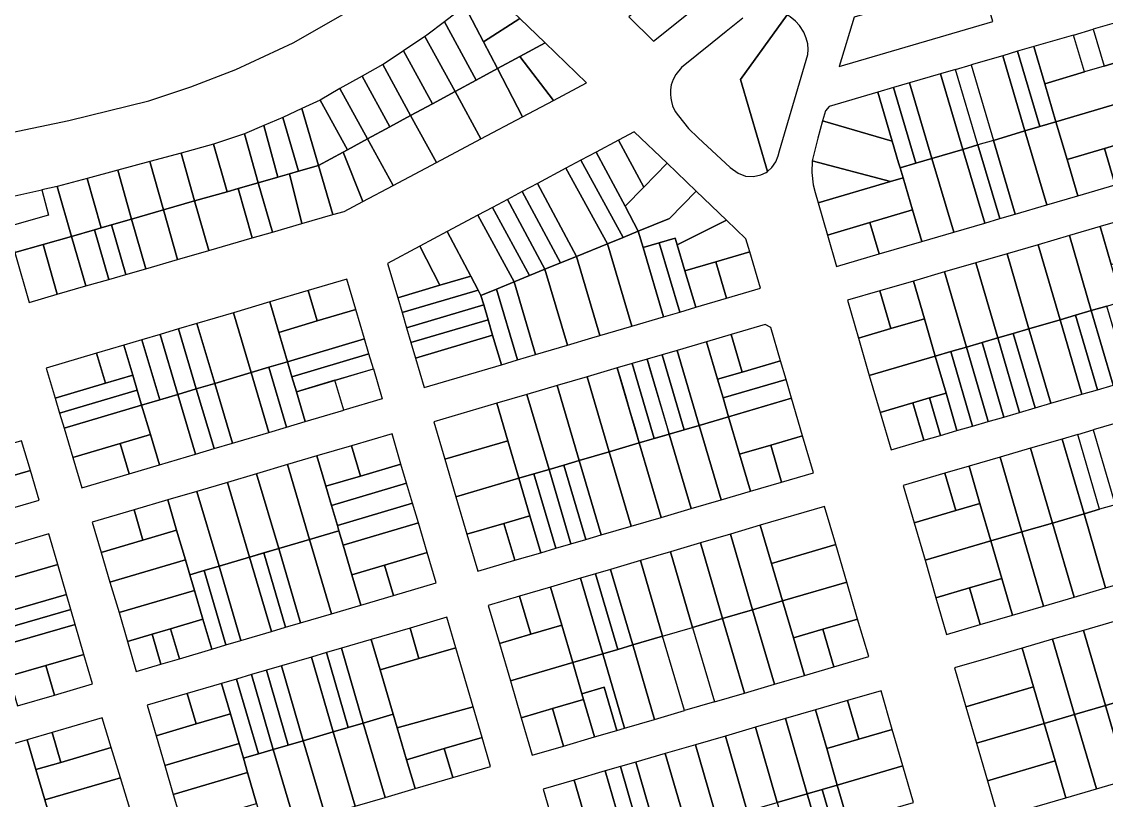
# Model space of a CAD drawing. Header units: metres. Extents: x 263639 to 269142, y 7370519 to 7372711.
# Drawn here: x 265420.4 to 265906.5, y 7371016.7 to 7371365.4 of the extents above; entities that cross this region are included whole.
import ezdxf

# ---------------------------------------------------------------- set-up
doc = ezdxf.new("R2010")
doc.units = ezdxf.units.M
doc.layers.add('LOTE', color=7, linetype='Continuous')

msp = doc.modelspace()

# ---------------------------------------------------------------- linework, layer by layer
at = {"layer": 'LOTE', "color": 7}
for points in [[(265541.63, 7371451.61), (265529.12, 7371443.28), (265513.11, 7371433.71), (265500.06, 7371427.14), (265484.84, 7371420.88), (265474.57, 7371417.27), (265463.57, 7371413.96), (265438.33, 7371408.29), (265411.1, 7371402.28), (265384.96, 7371396.51), (265355.17, 7371390.37), (265360.61, 7371360.13), (265373.29, 7371354.5), (265382.89, 7371308.98), (265441.55, 7371321.12), (265477.37, 7371329.97), (265496.19, 7371336.25), (265516.37, 7371344.02), (265542.14, 7371355.98), (265572.69, 7371373.41), (265592.67, 7371387.86), (265608.04, 7371399.46), (265550.15, 7371458.32), (265541.63, 7371451.61)], [(265619, 7371372.35), (265627.33, 7371356.38), (265643.67, 7371366.8), (265629.53, 7371380.43), (265619, 7371372.35)], [(265719.01, 7371369.09), (265709.25, 7371381.28), (265692.53, 7371367.59), (265703.5, 7371356.74), (265719.01, 7371369.09)], [(265850.19, 7371383.98), (265793.53, 7371367.41), (265786.77, 7371345.32), (265855.65, 7371365.47), (265850.19, 7371383.98)], [(265609.86, 7371365.34), (265624.09, 7371339.23), (265633.6, 7371344.37), (265627.33, 7371356.38), (265619, 7371372.35), (265609.86, 7371365.34)], [(265643.67, 7371366.8), (265627.33, 7371356.38), (265633.6, 7371344.37), (265643.7, 7371349.84), (265654.95, 7371355.92), (265643.67, 7371366.8)], [(265763.41, 7371368.41), (265742.47, 7371339.47), (265754.6, 7371298.37), (265756.63, 7371300.06), (265758.39, 7371302.58), (265759.45, 7371305.38), (265760.05, 7371307.56), (265772.64, 7371350.7), (265772.89, 7371352.91), (265772.71, 7371355.47), (265772.02, 7371357.99), (265770.84, 7371360.71), (265769, 7371363.65), (265767.19, 7371365.67), (265764.75, 7371367.65), (265763.41, 7371368.41), (265763.41, 7371368.41)], [(265601.11, 7371358.72), (265614.63, 7371334.12), (265624.09, 7371339.23), (265609.86, 7371365.34), (265602.01, 7371359.32), (265601.11, 7371358.72)], [(265891.75, 7371359.44), (265900.59, 7371362.02), (265905.47, 7371345.51), (265896.64, 7371342.9), (265891.75, 7371359.44)], [(265909.94, 7371364.74), (265900.59, 7371362.02), (265905.47, 7371345.51), (265914.75, 7371348.26), (265909.94, 7371364.74)], [(265591.55, 7371352.37), (265604.56, 7371328.67), (265614.63, 7371334.12), (265601.11, 7371358.72), (265591.55, 7371352.37)], [(265654.95, 7371355.92), (265643.7, 7371349.84), (265658.67, 7371330.15), (265673.51, 7371338.03), (265654.95, 7371355.92)], [(265896.64, 7371342.9), (265891.75, 7371359.44), (265873.93, 7371354.24), (265878.84, 7371337.64), (265896.64, 7371342.9)], [(265582.2, 7371346.18), (265594.73, 7371323.36), (265604.56, 7371328.67), (265591.55, 7371352.37), (265582.39, 7371346.28), (265582.2, 7371346.18)], [(265870.01, 7371316.45), (265876.7, 7371318.43), (265866.73, 7371352.14), (265860.04, 7371350.18), (265870.01, 7371316.45)], [(265878.84, 7371337.64), (265873.93, 7371354.24), (265866.73, 7371352.14), (265876.7, 7371318.43), (265883.89, 7371320.56), (265878.84, 7371337.64)], [(265572.93, 7371340.96), (265585.37, 7371318.3), (265594.73, 7371323.36), (265582.2, 7371346.18), (265572.93, 7371340.96)], [(265658.67, 7371330.15), (265643.7, 7371349.84), (265633.6, 7371344.37), (265644.84, 7371322.82), (265658.67, 7371330.15)], [(265860.04, 7371350.18), (265845.85, 7371346.05), (265855.84, 7371312.26), (265870.01, 7371316.45), (265860.04, 7371350.18)], [(265914.75, 7371348.26), (265905.47, 7371345.51), (265896.64, 7371342.9), (265878.84, 7371337.64), (265883.89, 7371320.56), (265919.74, 7371331.15), (265914.75, 7371348.26)], [(265644.84, 7371322.82), (265633.6, 7371344.37), (265624.09, 7371339.23), (265614.63, 7371334.12), (265626.24, 7371312.96), (265644.84, 7371322.82)], [(265832.19, 7371342.06), (265818.29, 7371338.01), (265828.31, 7371304.12), (265842.2, 7371308.23), (265832.19, 7371342.06)], [(265838.91, 7371344.02), (265832.19, 7371342.06), (265842.2, 7371308.23), (265848.91, 7371310.21), (265848.91, 7371310.21), (265838.91, 7371344.02)], [(265838.91, 7371344.02), (265845.85, 7371346.05), (265855.84, 7371312.26), (265848.91, 7371310.21), (265838.91, 7371344.02)], [(265563.04, 7371335.41), (265575.4, 7371312.91), (265585.37, 7371318.3), (265572.93, 7371340.96), (265563.04, 7371335.41)], [(265818.29, 7371338.01), (265811.09, 7371335.91), (265821.12, 7371302), (265828.31, 7371304.12), (265818.29, 7371338.01)], [(265554.23, 7371330.31), (265566.44, 7371308.06), (265575.4, 7371312.91), (265563.04, 7371335.41), (265554.25, 7371330.32), (265554.23, 7371330.31)], [(265626.24, 7371312.96), (265614.63, 7371334.12), (265604.56, 7371328.67), (265594.73, 7371323.36), (265606.26, 7371302.36), (265626.24, 7371312.96)], [(265810.48, 7371311.93), (265804, 7371333.84), (265782.26, 7371327.49), (265780.6, 7371325.53), (265779.33, 7371321.04), (265810.48, 7371311.93)], [(265821.12, 7371302), (265811.09, 7371335.91), (265804, 7371333.84), (265810.48, 7371311.93), (265813.34, 7371302.25), (265814.03, 7371299.9), (265821.12, 7371302)], [(265546.02, 7371326.5), (265553.46, 7371301.04), (265564.54, 7371307.03), (265566.44, 7371308.06), (265554.23, 7371330.31), (265546.02, 7371326.5)], [(265919.74, 7371331.15), (265883.89, 7371320.56), (265888.86, 7371303.74), (265905.57, 7371308.68), (265924.65, 7371314.32), (265919.74, 7371331.15)], [(265528.9, 7371318.91), (265535.16, 7371295.79), (265540.4, 7371297.29), (265544.49, 7371298.47), (265537.46, 7371322.54), (265528.9, 7371318.91)], [(265537.46, 7371322.54), (265544.49, 7371298.47), (265553.46, 7371301.04), (265546.02, 7371326.5), (265537.46, 7371322.54)], [(265606.26, 7371302.36), (265594.73, 7371323.36), (265585.37, 7371318.3), (265575.4, 7371312.91), (265586.85, 7371292.06), (265606.26, 7371302.36)], [(265520.25, 7371315.24), (265526.47, 7371293.29), (265535.16, 7371295.79), (265528.9, 7371318.91), (265520.25, 7371315.24)], [(265814.03, 7371299.9), (265813.34, 7371302.25), (265810.48, 7371311.93), (265779.33, 7371321.04), (265777.12, 7371313.21), (265774.67, 7371303.02), (265809.76, 7371293.79), (265815.35, 7371295.45), (265814.03, 7371299.9)], [(265883.89, 7371320.56), (265876.7, 7371318.43), (265870.01, 7371316.45), (265879.79, 7371283.37), (265893.68, 7371287.43), (265888.86, 7371303.74), (265883.89, 7371320.56)], [(265506.44, 7371310.49), (265512.46, 7371289.27), (265517.45, 7371290.7), (265526.47, 7371293.29), (265520.25, 7371315.24), (265506.44, 7371310.49)], [(265586.85, 7371292.06), (265575.4, 7371312.91), (265566.44, 7371308.06), (265564.54, 7371307.03), (265573.36, 7371284.91), (265586.85, 7371292.06)], [(265677.79, 7371306.97), (265690.78, 7371282.71), (265699.17, 7371291.28), (265687.89, 7371312.36), (265677.79, 7371306.97)], [(265687.89, 7371312.36), (265699.17, 7371291.28), (265709.66, 7371302), (265694.94, 7371316.12), (265687.89, 7371312.36)], [(265855.84, 7371312.26), (265848.91, 7371310.21), (265858.67, 7371277.19), (265865.61, 7371279.22), (265855.84, 7371312.26)], [(265870.01, 7371316.45), (265855.84, 7371312.26), (265865.61, 7371279.22), (265879.79, 7371283.37), (265870.01, 7371316.45)], [(265905.57, 7371308.68), (265910.35, 7371292.31), (265929.44, 7371297.89), (265924.65, 7371314.32), (265905.57, 7371308.68)], [(265491.85, 7371306.54), (265497.93, 7371285.1), (265512.46, 7371289.27), (265506.44, 7371310.49), (265491.85, 7371306.54)], [(265842.2, 7371308.23), (265828.31, 7371304.12), (265838.06, 7371271.16), (265851.95, 7371275.23), (265842.2, 7371308.23)], [(265848.91, 7371310.21), (265842.2, 7371308.23), (265851.95, 7371275.23), (265858.67, 7371277.19), (265848.91, 7371310.21)], [(265888.86, 7371303.74), (265893.68, 7371287.43), (265910.35, 7371292.31), (265905.57, 7371308.68), (265888.86, 7371303.74)], [(265463.5, 7371298.86), (265469.7, 7371276.99), (265483.99, 7371281.1), (265477.85, 7371302.74), (265463.5, 7371298.86)], [(265477.85, 7371302.74), (265483.99, 7371281.1), (265497.93, 7371285.1), (265491.85, 7371306.54), (265477.85, 7371302.74)], [(265573.36, 7371284.91), (265564.54, 7371307.03), (265553.46, 7371301.04), (265559.9, 7371278.98), (265564.92, 7371280.43), (265573.36, 7371284.91)], [(265664.33, 7371299.8), (265682.95, 7371265.94), (265689.94, 7371268.79), (265670.95, 7371303.33), (265664.33, 7371299.8)], [(265670.95, 7371303.33), (265689.94, 7371268.79), (265696.74, 7371271.56), (265690.78, 7371282.71), (265677.79, 7371306.97), (265670.95, 7371303.33)], [(265809.76, 7371293.79), (265774.67, 7371303.02), (265774.55, 7371297.84), (265775.08, 7371292.4), (265775.92, 7371288.97), (265777.32, 7371284.2), (265809.76, 7371293.79)], [(265828.31, 7371304.12), (265821.12, 7371302), (265814.03, 7371299.9), (265815.35, 7371295.45), (265819.6, 7371281.07), (265823.77, 7371266.98), (265838.06, 7371271.16), (265828.31, 7371304.12)], [(265449.81, 7371295.15), (265456.07, 7371273.08), (265460.72, 7371274.42), (265469.7, 7371276.99), (265463.5, 7371298.86), (265449.81, 7371295.15)], [(265559.9, 7371278.98), (265553.46, 7371301.04), (265544.49, 7371298.47), (265540.4, 7371297.29), (265545.89, 7371274.94), (265559.9, 7371278.98)], [(265651.57, 7371292.99), (265669.03, 7371260.26), (265682.95, 7371265.94), (265664.33, 7371299.8), (265651.57, 7371292.99)], [(265709.66, 7371302), (265699.17, 7371291.28), (265690.78, 7371282.71), (265696.74, 7371271.56), (265710.71, 7371277.26), (265722.69, 7371289.5), (265709.66, 7371302)], [(265436.33, 7371291.52), (265442.77, 7371269.26), (265453.11, 7371272.23), (265456.07, 7371273.08), (265449.81, 7371295.15), (265436.33, 7371291.52), (265436.33, 7371291.52)], [(265532.75, 7371271.14), (265526.47, 7371293.29), (265517.45, 7371290.7), (265523.73, 7371268.54), (265532.75, 7371271.14)], [(265545.89, 7371274.94), (265540.4, 7371297.29), (265535.16, 7371295.79), (265526.47, 7371293.29), (265532.75, 7371271.14), (265545.89, 7371274.94)], [(265644.68, 7371289.32), (265661.88, 7371257.34), (265669.03, 7371260.26), (265651.57, 7371292.99), (265644.68, 7371289.32)], [(265815.35, 7371295.45), (265809.76, 7371293.79), (265777.32, 7371284.2), (265781.53, 7371269.81), (265800.56, 7371275.44), (265819.6, 7371281.07), (265815.35, 7371295.45)], [(265429.48, 7371290.02), (265432.5, 7371278.8), (265414.11, 7371273.52), (265410.56, 7371285.88), (265429.48, 7371290.02)], [(265429.48, 7371290.02), (265432.5, 7371278.8), (265414.11, 7371273.52), (265417.42, 7371261.98), (265430.05, 7371265.61), (265442.77, 7371269.26), (265436.33, 7371291.52), (265429.48, 7371290.02)], [(265523.73, 7371268.54), (265517.45, 7371290.7), (265512.46, 7371289.27), (265497.93, 7371285.1), (265504.22, 7371262.91), (265523.73, 7371268.54)], [(265638.06, 7371285.79), (265654.89, 7371254.49), (265661.88, 7371257.34), (265644.68, 7371289.32), (265638.06, 7371285.79)], [(265722.69, 7371289.5), (265710.71, 7371277.26), (265696.74, 7371271.56), (265698.92, 7371264.2), (265706.13, 7371266.34), (265713.31, 7371268.46), (265714.2, 7371265.45), (265736.22, 7371276.53), (265722.69, 7371289.5)], [(265504.22, 7371262.91), (265497.93, 7371285.1), (265483.99, 7371281.1), (265490.28, 7371258.89), (265504.22, 7371262.91)], [(265631.36, 7371282.21), (265647.92, 7371251.65), (265654.89, 7371254.49), (265638.06, 7371285.79), (265631.36, 7371282.21)], [(265490.28, 7371258.89), (265483.99, 7371281.1), (265469.7, 7371276.99), (265476, 7371254.76), (265490.28, 7371258.89)], [(265611.15, 7371271.44), (265621.64, 7371251.45), (265624.94, 7371245.17), (265626.19, 7371242.78), (265633.25, 7371245.66), (265641.09, 7371248.86), (265624.89, 7371278.76), (265611.15, 7371271.44)], [(265624.89, 7371278.76), (265641.09, 7371248.86), (265647.92, 7371251.65), (265631.36, 7371282.21), (265624.89, 7371278.76)], [(265819.6, 7371281.07), (265800.56, 7371275.44), (265804.71, 7371261.41), (265823.77, 7371266.98), (265819.6, 7371281.07)], [(265467.03, 7371252.17), (265460.72, 7371274.42), (265456.07, 7371273.08), (265453.11, 7371272.23), (265459.41, 7371249.98), (265467.03, 7371252.17)], [(265476, 7371254.76), (265469.7, 7371276.99), (265460.72, 7371274.42), (265467.03, 7371252.17), (265476, 7371254.76)], [(265736.22, 7371276.53), (265714.2, 7371265.45), (265717.65, 7371253.79), (265731.44, 7371257.87), (265746.65, 7371262.36), (265744.94, 7371268.17), (265736.22, 7371276.53)], [(265800.56, 7371275.44), (265781.53, 7371269.81), (265785.62, 7371255.82), (265804.71, 7371261.41), (265800.56, 7371275.44)], [(265899.73, 7371236.01), (265906.74, 7371238.06), (265913.46, 7371240.02), (265910.96, 7371248.56), (265908.58, 7371256.72), (265903.65, 7371273.62), (265889.93, 7371269.62), (265899.73, 7371236.01)], [(265908.58, 7371256.72), (265921.07, 7371260.37), (265916.14, 7371277.27), (265903.65, 7371273.62), (265908.58, 7371256.72)], [(265449.2, 7371247.03), (265442.77, 7371269.26), (265430.05, 7371265.61), (265436.37, 7371243.33), (265449.2, 7371247.03)], [(265459.41, 7371249.98), (265453.11, 7371272.23), (265442.77, 7371269.26), (265449.2, 7371247.03), (265459.41, 7371249.98)], [(265598.81, 7371264.86), (265607.83, 7371247.37), (265621.64, 7371251.45), (265611.15, 7371271.44), (265598.81, 7371264.86)], [(265708.07, 7371233.23), (265698.92, 7371264.2), (265696.74, 7371271.56), (265689.94, 7371268.79), (265682.95, 7371265.94), (265693.86, 7371229.03), (265708.07, 7371233.23)], [(265722.47, 7371237.49), (265717.65, 7371253.79), (265714.2, 7371265.45), (265713.31, 7371268.46), (265706.13, 7371266.34), (265715.29, 7371235.37), (265722.47, 7371237.49)], [(265885.71, 7371231.92), (265892.72, 7371233.97), (265899.73, 7371236.01), (265889.93, 7371269.62), (265875.91, 7371265.53), (265885.71, 7371231.92)], [(265436.37, 7371243.33), (265430.05, 7371265.61), (265417.42, 7371261.98), (265423.81, 7371239.7), (265436.37, 7371243.33)], [(265584.39, 7371257.17), (265588.94, 7371241.78), (265607.83, 7371247.37), (265598.81, 7371264.86), (265584.39, 7371257.17)], [(265693.86, 7371229.03), (265682.95, 7371265.94), (265669.03, 7371260.26), (265679.52, 7371224.79), (265693.86, 7371229.03)], [(265698.92, 7371264.2), (265708.07, 7371233.23), (265715.29, 7371235.37), (265706.13, 7371266.34), (265698.92, 7371264.2)], [(265871.78, 7371227.86), (265885.71, 7371231.92), (265875.91, 7371265.53), (265861.98, 7371261.47), (265871.78, 7371227.86)], [(265664.95, 7371220.49), (265675.92, 7371223.73), (265679.52, 7371224.79), (265669.03, 7371260.26), (265661.88, 7371257.34), (265654.89, 7371254.49), (265664.95, 7371220.49)], [(265746.65, 7371262.36), (265731.44, 7371257.87), (265736.25, 7371241.56), (265751.47, 7371246.06), (265746.65, 7371262.36)], [(265857.77, 7371223.77), (265864.77, 7371225.81), (265871.78, 7371227.86), (265861.98, 7371261.47), (265847.96, 7371257.38), (265857.77, 7371223.77)], [(265664.95, 7371220.49), (265654.89, 7371254.49), (265647.92, 7371251.65), (265641.09, 7371248.86), (265650.72, 7371216.28), (265664.95, 7371220.49)], [(265736.25, 7371241.56), (265731.44, 7371257.87), (265717.65, 7371253.79), (265722.47, 7371237.49), (265736.25, 7371241.56)], [(265843.75, 7371219.68), (265850.76, 7371221.73), (265857.77, 7371223.77), (265847.96, 7371257.38), (265833.95, 7371253.29), (265843.75, 7371219.68)], [(265548.84, 7371245.02), (265552.9, 7371231.35), (265570.15, 7371236.47), (265566.09, 7371250.15), (265548.84, 7371245.02)], [(265590.91, 7371235.12), (265624.94, 7371245.17), (265621.64, 7371251.45), (265607.83, 7371247.37), (265588.94, 7371241.78), (265590.91, 7371235.12)], [(265650.72, 7371216.28), (265641.09, 7371248.86), (265633.25, 7371245.66), (265642.64, 7371213.89), (265650.72, 7371216.28)], [(265824.91, 7371232.31), (265819.98, 7371249.21), (265804.9, 7371244.82), (265809.83, 7371227.91), (265824.91, 7371232.31)], [(265829.78, 7371215.61), (265836.74, 7371217.64), (265843.75, 7371219.68), (265833.95, 7371253.29), (265819.98, 7371249.21), (265824.91, 7371232.31), (265829.78, 7371215.61)], [(265531.58, 7371239.9), (265535.64, 7371226.23), (265552.9, 7371231.35), (265548.84, 7371245.02), (265531.58, 7371239.9)], [(265592.92, 7371228.33), (265627.45, 7371238.54), (265626.19, 7371242.78), (265624.94, 7371245.17), (265590.91, 7371235.12), (265592.92, 7371228.33)], [(265642.64, 7371213.89), (265633.25, 7371245.66), (265626.19, 7371242.78), (265627.45, 7371238.54), (265629.4, 7371231.93), (265631.47, 7371224.94), (265635.37, 7371211.74), (265642.64, 7371213.89)], [(265809.83, 7371227.91), (265804.9, 7371244.82), (265790.44, 7371240.6), (265795.37, 7371223.69), (265809.83, 7371227.91)], [(265515.28, 7371235.06), (265523.25, 7371208.24), (265531.21, 7371210.6), (265539.54, 7371213.08), (265535.64, 7371226.23), (265531.58, 7371239.9), (265515.28, 7371235.06)], [(265498.97, 7371230.22), (265506.93, 7371203.4), (265523.25, 7371208.24), (265515.28, 7371235.06), (265498.97, 7371230.22)], [(265570.15, 7371236.47), (265552.9, 7371231.35), (265535.64, 7371226.23), (265539.54, 7371213.08), (265574.05, 7371223.32), (265570.15, 7371236.47)], [(265594.87, 7371221.73), (265629.4, 7371231.93), (265627.45, 7371238.54), (265592.92, 7371228.33), (265594.87, 7371221.73)], [(265899.73, 7371236.01), (265892.72, 7371233.97), (265902.46, 7371200.58), (265909.47, 7371202.63), (265899.73, 7371236.01)], [(265909.47, 7371202.63), (265916.48, 7371204.67), (265906.74, 7371238.06), (265899.73, 7371236.01), (265909.47, 7371202.63)], [(265490.68, 7371227.76), (265498.64, 7371200.94), (265506.93, 7371203.4), (265498.97, 7371230.22), (265490.68, 7371227.76)], [(265596.94, 7371214.73), (265631.47, 7371224.94), (265629.4, 7371231.93), (265594.87, 7371221.73), (265596.94, 7371214.73)], [(265738.39, 7371225.31), (265743.33, 7371208.49), (265760.47, 7371213.52), (265756.11, 7371228.39), (265753.59, 7371229.77), (265738.39, 7371225.31)], [(265800.24, 7371206.99), (265829.78, 7371215.61), (265824.91, 7371232.31), (265809.83, 7371227.91), (265795.37, 7371223.69), (265800.24, 7371206.99)], [(265871.78, 7371227.86), (265881.52, 7371194.47), (265895.45, 7371198.54), (265885.71, 7371231.92), (265871.78, 7371227.86)], [(265885.71, 7371231.92), (265895.45, 7371198.54), (265902.46, 7371200.58), (265892.72, 7371233.97), (265885.71, 7371231.92), (265885.71, 7371231.92)], [(265474.3, 7371222.9), (265482.26, 7371196.07), (265490.4, 7371198.49), (265482.43, 7371225.31), (265474.3, 7371222.9)], [(265482.43, 7371225.31), (265490.4, 7371198.49), (265498.64, 7371200.94), (265490.68, 7371227.76), (265482.43, 7371225.31)], [(265635.37, 7371211.74), (265631.47, 7371224.94), (265596.94, 7371214.73), (265600.84, 7371201.54), (265635.37, 7371211.74)], [(265727.35, 7371222.07), (265732.29, 7371205.25), (265743.33, 7371208.49), (265738.39, 7371225.31), (265727.35, 7371222.07)], [(265867.51, 7371190.39), (265874.51, 7371192.43), (265864.77, 7371225.81), (265857.77, 7371223.77), (265867.51, 7371190.39)], [(265871.78, 7371227.86), (265864.77, 7371225.81), (265874.51, 7371192.43), (265881.52, 7371194.47), (265871.78, 7371227.86)], [(265453.98, 7371216.86), (265457.96, 7371203.47), (265470.19, 7371207.1), (265466.22, 7371220.5), (265453.98, 7371216.86)], [(265466.22, 7371220.5), (265470.19, 7371207.1), (265472.18, 7371200.39), (265474.18, 7371193.67), (265482.26, 7371196.07), (265474.3, 7371222.9), (265466.22, 7371220.5)], [(265574.05, 7371223.32), (265539.54, 7371213.08), (265541.54, 7371206.37), (265576.05, 7371216.61), (265574.05, 7371223.32)], [(265714.17, 7371218.2), (265724.03, 7371184.59), (265737.21, 7371188.46), (265734.75, 7371196.86), (265732.29, 7371205.25), (265727.35, 7371222.07), (265714.17, 7371218.2)], [(265853.49, 7371186.3), (265860.5, 7371188.34), (265850.76, 7371221.73), (265843.75, 7371219.68), (265853.49, 7371186.3)], [(265857.77, 7371223.77), (265850.76, 7371221.73), (265860.5, 7371188.34), (265867.51, 7371190.39), (265857.77, 7371223.77)], [(265431.44, 7371210.17), (265435.42, 7371196.78), (265457.96, 7371203.47), (265453.98, 7371216.86), (265431.44, 7371210.17)], [(265576.05, 7371216.61), (265541.54, 7371206.37), (265543.53, 7371199.66), (265543.53, 7371199.66), (265578.04, 7371209.9), (265576.05, 7371216.61)], [(265700.73, 7371214.26), (265710.59, 7371180.65), (265717.31, 7371182.62), (265707.45, 7371216.23), (265700.73, 7371214.26)], [(265707.45, 7371216.23), (265717.31, 7371182.62), (265724.03, 7371184.59), (265714.17, 7371218.2), (265707.45, 7371216.23)], [(265805.08, 7371190.42), (265819.82, 7371194.72), (265827.18, 7371196.87), (265834.62, 7371199.04), (265829.78, 7371215.61), (265800.24, 7371206.99), (265805.08, 7371190.42)], [(265834.62, 7371199.04), (265839.52, 7371182.22), (265846.48, 7371184.25), (265836.74, 7371217.64), (265829.78, 7371215.61), (265834.62, 7371199.04)], [(265843.75, 7371219.68), (265836.74, 7371217.64), (265846.48, 7371184.25), (265853.49, 7371186.3), (265843.75, 7371219.68)], [(265539.15, 7371183.83), (265531.21, 7371210.6), (265523.25, 7371208.24), (265531.2, 7371181.46), (265539.15, 7371183.83)], [(265547.49, 7371186.3), (265543.53, 7371199.66), (265541.54, 7371206.37), (265539.54, 7371213.08), (265531.21, 7371210.6), (265539.15, 7371183.83), (265547.49, 7371186.3)], [(265673.87, 7371206.38), (265683.72, 7371172.77), (265697.16, 7371176.71), (265687.3, 7371210.32), (265673.87, 7371206.38)], [(265691.12, 7371197.3), (265693.13, 7371190.45), (265695.11, 7371183.68), (265697.16, 7371176.71), (265701.76, 7371178.06), (265703.88, 7371178.68), (265694.02, 7371212.29), (265687.3, 7371210.32), (265689.3, 7371203.49), (265691.12, 7371197.3)], [(265703.88, 7371178.68), (265707.62, 7371179.78), (265710.59, 7371180.65), (265709.75, 7371183.53), (265706.06, 7371196.09), (265705.63, 7371197.58), (265701.94, 7371210.13), (265700.73, 7371214.26), (265694.02, 7371212.29), (265703.88, 7371178.68)], [(265760.47, 7371213.52), (265743.33, 7371208.49), (265732.29, 7371205.25), (265734.75, 7371196.86), (265762.94, 7371205.13), (265760.47, 7371213.52)], [(265437.41, 7371190.07), (265472.18, 7371200.39), (265470.19, 7371207.1), (265457.96, 7371203.47), (265435.42, 7371196.78), (265437.41, 7371190.07)], [(265531.2, 7371181.46), (265523.25, 7371208.24), (265506.93, 7371203.4), (265514.88, 7371176.62), (265531.2, 7371181.46)], [(265578.04, 7371209.9), (265582, 7371196.55), (265564.75, 7371191.43), (265560.78, 7371204.78), (265578.04, 7371209.9), (265578.04, 7371209.9)], [(265660.43, 7371202.44), (265670.29, 7371168.83), (265683.72, 7371172.77), (265673.87, 7371206.38), (265660.43, 7371202.44)], [(265762.94, 7371205.13), (265734.75, 7371196.86), (265737.21, 7371188.46), (265765.4, 7371196.73), (265762.94, 7371205.13)], [(265439.4, 7371183.35), (265474.18, 7371193.67), (265472.18, 7371200.39), (265437.41, 7371190.07), (265439.4, 7371183.35)], [(265506.62, 7371174.17), (265498.66, 7371200.94), (265498.66, 7371200.94), (265490.4, 7371198.49), (265498.35, 7371171.71), (265506.61, 7371174.17), (265506.62, 7371174.17)], [(265506.62, 7371174.17), (265514.88, 7371176.62), (265506.93, 7371203.4), (265498.66, 7371200.94), (265506.62, 7371174.17), (265506.62, 7371174.17)], [(265560.78, 7371204.78), (265543.53, 7371199.66), (265547.49, 7371186.3), (265564.75, 7371191.43), (265560.78, 7371204.78)], [(265646.86, 7371198.46), (265656.72, 7371164.85), (265663.44, 7371166.82), (265670.29, 7371168.83), (265660.43, 7371202.44), (265646.86, 7371198.46)], [(265498.35, 7371171.71), (265490.4, 7371198.49), (265482.26, 7371196.07), (265474.18, 7371193.67), (265478.08, 7371180.52), (265482.13, 7371166.9), (265498.35, 7371171.71)], [(265633.36, 7371194.5), (265638.3, 7371177.68), (265643.22, 7371160.89), (265649.94, 7371162.86), (265656.72, 7371164.85), (265646.86, 7371198.46), (265633.36, 7371194.5)], [(265765.4, 7371196.73), (265737.21, 7371188.46), (265742.14, 7371171.67), (265756.08, 7371175.76), (265770.32, 7371179.94), (265765.4, 7371196.73)], [(265819.82, 7371194.72), (265824.72, 7371177.9), (265832.08, 7371180.05), (265827.18, 7371196.87), (265819.82, 7371194.72)], [(265827.18, 7371196.87), (265832.08, 7371180.05), (265839.52, 7371182.22), (265834.62, 7371199.04), (265827.18, 7371196.87)], [(265443.31, 7371170.19), (265464.54, 7371176.5), (265478.08, 7371180.52), (265474.18, 7371193.67), (265439.4, 7371183.35), (265443.31, 7371170.19)], [(265605.17, 7371186.22), (265610.1, 7371169.41), (265638.3, 7371177.68), (265633.36, 7371194.5), (265605.17, 7371186.22)], [(265809.98, 7371173.6), (265824.72, 7371177.9), (265819.82, 7371194.72), (265805.08, 7371190.42), (265809.98, 7371173.6)], [(265746.99, 7371155.13), (265742.14, 7371171.67), (265737.21, 7371188.46), (265724.03, 7371184.59), (265733.8, 7371151.26), (265746.99, 7371155.13)], [(265910.39, 7371149.04), (265917.44, 7371151.1), (265924.22, 7371153.07), (265914.44, 7371186.58), (265900.62, 7371182.54), (265910.39, 7371149.04)], [(265568.2, 7371175.47), (265572.21, 7371161.91), (265590.39, 7371167.28), (265586.39, 7371180.84), (265568.2, 7371175.47)], [(265733.8, 7371151.26), (265724.03, 7371184.59), (265717.31, 7371182.62), (265710.59, 7371180.65), (265720.37, 7371147.32), (265733.8, 7371151.26)], [(265893.66, 7371180.51), (265900.62, 7371182.54), (265910.39, 7371149.04), (265903.43, 7371147.01), (265893.66, 7371180.51)], [(265420.41, 7371177.73), (265385.77, 7371167.69), (265389.74, 7371154.4), (265424.31, 7371164.43), (265420.41, 7371177.73)], [(265468.58, 7371162.88), (265464.54, 7371176.5), (265443.31, 7371170.19), (265447.35, 7371156.57), (265468.58, 7371162.88)], [(265482.13, 7371166.9), (265478.08, 7371180.52), (265464.54, 7371176.5), (265468.58, 7371162.88), (265482.13, 7371166.9)], [(265615.03, 7371152.62), (265643.22, 7371160.89), (265638.3, 7371177.68), (265610.1, 7371169.41), (265615.03, 7371152.62)], [(265706.94, 7371143.38), (265697.16, 7371176.71), (265683.72, 7371172.77), (265693.5, 7371139.44), (265706.94, 7371143.38)], [(265720.37, 7371147.32), (265710.59, 7371180.65), (265697.16, 7371176.71), (265706.94, 7371143.38), (265720.37, 7371147.32)], [(265770.32, 7371179.94), (265756.08, 7371175.76), (265760.93, 7371159.22), (265775.18, 7371163.4), (265770.32, 7371179.94)], [(265882.31, 7371140.85), (265896.47, 7371144.98), (265886.7, 7371178.48), (265872.54, 7371174.35), (265882.31, 7371140.85)], [(265896.47, 7371144.98), (265903.43, 7371147.01), (265893.66, 7371180.51), (265886.7, 7371178.48), (265896.47, 7371144.98)], [(265552.72, 7371170.9), (265556.73, 7371157.34), (265572.21, 7371161.91), (265568.2, 7371175.47), (265552.72, 7371170.9)], [(265693.5, 7371139.44), (265683.72, 7371172.77), (265670.29, 7371168.83), (265680.07, 7371135.5), (265693.5, 7371139.44)], [(265760.93, 7371159.22), (265756.08, 7371175.76), (265742.14, 7371171.67), (265746.99, 7371155.13), (265760.93, 7371159.22)], [(265868.63, 7371136.86), (265882.31, 7371140.85), (265872.54, 7371174.35), (265858.86, 7371170.36), (265868.63, 7371136.86)], [(265525.7, 7371162.93), (265535.59, 7371129.42), (265549.41, 7371133.5), (265539.52, 7371167.01), (265525.7, 7371162.93)], [(265539.52, 7371167.01), (265549.41, 7371133.5), (265562.61, 7371137.4), (265561.91, 7371139.77), (265559.26, 7371148.75), (265556.73, 7371157.34), (265552.72, 7371170.9), (265539.52, 7371167.01)], [(265590.39, 7371167.28), (265572.21, 7371161.91), (265556.73, 7371157.34), (265559.26, 7371148.75), (265592.93, 7371158.68), (265590.39, 7371167.28)], [(265673.22, 7371133.49), (265663.44, 7371166.82), (265656.72, 7371164.85), (265666.5, 7371131.52), (265673.22, 7371133.49)], [(265680.07, 7371135.5), (265670.29, 7371168.83), (265663.44, 7371166.82), (265673.22, 7371133.49), (265680.07, 7371135.5)], [(265849.81, 7371149.6), (265844.94, 7371166.3), (265834.09, 7371163.14), (265838.97, 7371146.43), (265849.81, 7371149.6)], [(265854.71, 7371132.8), (265868.63, 7371136.86), (265858.86, 7371170.36), (265844.94, 7371166.3), (265849.81, 7371149.6), (265854.71, 7371132.8)], [(265424.31, 7371164.43), (265389.74, 7371154.4), (265393.72, 7371141.1), (265428.22, 7371151.11), (265424.31, 7371164.43)], [(265512.63, 7371159.07), (265522.52, 7371125.57), (265535.59, 7371129.42), (265525.7, 7371162.93), (265512.63, 7371159.07)], [(265659.72, 7371129.53), (265649.94, 7371162.86), (265643.22, 7371160.89), (265648.15, 7371144.1), (265653, 7371127.56), (265659.72, 7371129.53)], [(265666.5, 7371131.52), (265656.72, 7371164.85), (265649.94, 7371162.86), (265659.72, 7371129.53), (265666.5, 7371131.52)], [(265838.97, 7371146.43), (265834.09, 7371163.14), (265815.45, 7371157.7), (265820.32, 7371140.99), (265838.97, 7371146.43)], [(265498.97, 7371155.04), (265508.86, 7371121.53), (265522.52, 7371125.57), (265512.63, 7371159.07), (265498.97, 7371155.04)], [(265592.93, 7371158.68), (265559.26, 7371148.75), (265561.91, 7371139.77), (265595.58, 7371149.7), (265592.93, 7371158.68)], [(265619.95, 7371135.82), (265636.49, 7371140.68), (265648.15, 7371144.1), (265643.22, 7371160.89), (265615.03, 7371152.62), (265619.95, 7371135.82)], [(265485.87, 7371151.17), (265489.87, 7371137.61), (265493.78, 7371124.38), (265495.76, 7371117.67), (265502.15, 7371119.55), (265508.86, 7371121.53), (265498.97, 7371155.04), (265485.87, 7371151.17)], [(265470.76, 7371146.71), (265474.77, 7371133.15), (265489.87, 7371137.61), (265485.87, 7371151.17), (265470.76, 7371146.71)], [(265595.58, 7371149.7), (265561.91, 7371139.77), (265562.61, 7371137.4), (265564.52, 7371130.93), (265598.19, 7371140.87), (265595.58, 7371149.7)], [(265751.41, 7371139.84), (265756.44, 7371122.76), (265785.22, 7371131.22), (265780.19, 7371148.3), (265751.41, 7371139.84)], [(265825.23, 7371124.19), (265854.71, 7371132.8), (265849.81, 7371149.6), (265838.97, 7371146.43), (265820.32, 7371140.99), (265825.23, 7371124.19)], [(265906.16, 7371111.77), (265920.08, 7371115.83), (265910.39, 7371149.04), (265903.43, 7371147.01), (265896.47, 7371144.98), (265906.16, 7371111.77)], [(265452.08, 7371141.2), (265456.09, 7371127.64), (265474.77, 7371133.15), (265470.76, 7371146.71), (265452.08, 7371141.2)], [(265653, 7371127.56), (265648.15, 7371144.1), (265636.49, 7371140.68), (265641.35, 7371124.14), (265653, 7371127.56)], [(265892, 7371107.63), (265906.16, 7371111.77), (265896.47, 7371144.98), (265882.31, 7371140.85), (265892, 7371107.63)], [(265459.99, 7371114.4), (265493.78, 7371124.38), (265489.87, 7371137.61), (265474.77, 7371133.15), (265456.09, 7371127.64), (265459.99, 7371114.4)], [(265572.44, 7371104.11), (265568.44, 7371117.67), (265564.52, 7371130.93), (265562.61, 7371137.4), (265549.41, 7371133.5), (265559.24, 7371100.21), (265572.44, 7371104.11)], [(265598.19, 7371140.87), (265564.52, 7371130.93), (265568.44, 7371117.67), (265582.97, 7371121.96), (265602.1, 7371127.61), (265598.19, 7371140.87)], [(265641.35, 7371124.14), (265636.49, 7371140.68), (265619.95, 7371135.82), (265624.8, 7371119.28), (265641.35, 7371124.14)], [(265737.98, 7371135.89), (265747.94, 7371102.02), (265761.38, 7371105.97), (265756.44, 7371122.76), (265751.41, 7371139.84), (265737.98, 7371135.89)], [(265878.32, 7371103.64), (265892, 7371107.63), (265882.31, 7371140.85), (265868.63, 7371136.86), (265878.32, 7371103.64)], [(265399.12, 7371126.18), (265403.04, 7371112.63), (265436.58, 7371122.34), (265432.6, 7371135.98), (265399.12, 7371126.18)], [(265559.24, 7371100.21), (265549.41, 7371133.5), (265535.59, 7371129.42), (265545.42, 7371096.13), (265559.24, 7371100.21)], [(265724.55, 7371131.94), (265734.51, 7371098.07), (265747.94, 7371102.02), (265737.98, 7371135.89), (265724.55, 7371131.94)], [(265830.13, 7371107.39), (265845.22, 7371111.8), (265859.62, 7371116), (265854.71, 7371132.8), (265825.23, 7371124.19), (265830.13, 7371107.39)], [(265859.62, 7371116), (265864.4, 7371099.58), (265878.32, 7371103.64), (265868.63, 7371136.86), (265854.71, 7371132.8), (265859.62, 7371116)], [(265538.7, 7371094.15), (265528.88, 7371127.44), (265522.52, 7371125.57), (265532.35, 7371092.27), (265538.7, 7371094.15), (265538.7, 7371094.15)], [(265538.7, 7371094.15), (265545.42, 7371096.13), (265535.59, 7371129.42), (265528.88, 7371127.44), (265538.7, 7371094.15), (265538.7, 7371094.15)], [(265602.1, 7371127.61), (265582.97, 7371121.96), (265586.97, 7371108.39), (265606.11, 7371114.04), (265602.1, 7371127.61)], [(265697.69, 7371124.04), (265707.65, 7371090.17), (265721.08, 7371094.12), (265711.12, 7371127.99), (265697.69, 7371124.04)], [(265711.12, 7371127.99), (265721.08, 7371094.12), (265734.51, 7371098.07), (265724.55, 7371131.94), (265711.12, 7371127.99)], [(265785.22, 7371131.22), (265756.44, 7371122.76), (265761.38, 7371105.97), (265790.16, 7371114.43), (265785.22, 7371131.22)], [(265464.04, 7371100.7), (265497.82, 7371110.68), (265495.76, 7371117.67), (265493.78, 7371124.38), (265459.99, 7371114.4), (265464.04, 7371100.7)], [(265532.35, 7371092.27), (265522.52, 7371125.57), (265508.86, 7371121.53), (265518.69, 7371088.24), (265532.35, 7371092.27)], [(265684.26, 7371120.09), (265694.22, 7371086.22), (265707.65, 7371090.17), (265697.69, 7371124.04), (265684.26, 7371120.09)], [(265436.58, 7371122.34), (265403.04, 7371112.63), (265406.94, 7371099.18), (265440.51, 7371108.9), (265436.58, 7371122.34)], [(265511.97, 7371086.26), (265502.15, 7371119.55), (265495.76, 7371117.67), (265497.82, 7371110.68), (265501.64, 7371097.76), (265505.59, 7371084.37), (265511.97, 7371086.26)], [(265518.69, 7371088.24), (265508.86, 7371121.53), (265502.15, 7371119.55), (265511.97, 7371086.26), (265518.69, 7371088.24)], [(265586.97, 7371108.39), (265582.97, 7371121.96), (265568.44, 7371117.67), (265572.44, 7371104.11), (265586.97, 7371108.39)], [(265670.83, 7371116.14), (265680.79, 7371082.27), (265687.5, 7371084.24), (265677.54, 7371118.11), (265670.83, 7371116.14)], [(265677.54, 7371118.11), (265687.5, 7371084.24), (265694.22, 7371086.22), (265684.26, 7371120.09), (265677.54, 7371118.11)], [(265657.4, 7371112.19), (265662.42, 7371095.11), (265667.36, 7371078.32), (265680.79, 7371082.27), (265670.83, 7371116.14), (265657.4, 7371112.19)], [(265790.16, 7371114.43), (265761.38, 7371105.97), (265766.25, 7371089.38), (265779.45, 7371093.26), (265795.03, 7371097.85), (265790.16, 7371114.43)], [(265845.22, 7371111.8), (265850, 7371095.38), (265864.4, 7371099.58), (265859.62, 7371116), (265845.22, 7371111.8)], [(265440.51, 7371108.9), (265406.94, 7371099.18), (265408.88, 7371092.46), (265442.47, 7371102.18), (265440.51, 7371108.9)], [(265467.85, 7371087.79), (265478.84, 7371091.03), (265487.13, 7371093.48), (265501.64, 7371097.76), (265497.82, 7371110.68), (265464.04, 7371100.7), (265467.85, 7371087.79)], [(265629.48, 7371103.98), (265634.51, 7371086.9), (265648.51, 7371091.02), (265643.49, 7371108.1), (265629.48, 7371103.98)], [(265643.49, 7371108.1), (265648.51, 7371091.02), (265662.42, 7371095.11), (265657.4, 7371112.19), (265643.49, 7371108.1)], [(265834.91, 7371090.98), (265850, 7371095.38), (265845.22, 7371111.8), (265830.13, 7371107.39), (265834.91, 7371090.98)], [(265771.2, 7371072.58), (265766.25, 7371089.38), (265761.38, 7371105.97), (265747.94, 7371102.02), (265757.76, 7371068.64), (265771.2, 7371072.58)], [(265442.47, 7371102.18), (265408.88, 7371092.46), (265410.83, 7371085.73), (265444.43, 7371095.46), (265442.47, 7371102.18)], [(265594.44, 7371093.78), (265598.44, 7371080.12), (265615, 7371084.97), (265610.99, 7371098.63), (265594.44, 7371093.78)], [(265757.76, 7371068.64), (265747.94, 7371102.02), (265734.51, 7371098.07), (265744.33, 7371064.7), (265757.76, 7371068.64)], [(265444.43, 7371095.46), (265410.83, 7371085.73), (265414.72, 7371072.28), (265431.24, 7371077.07), (265448.35, 7371082.02), (265444.43, 7371095.46)], [(265491.09, 7371080.09), (265487.13, 7371093.48), (265478.84, 7371091.03), (265482.79, 7371077.64), (265491.09, 7371080.09)], [(265505.59, 7371084.37), (265501.64, 7371097.76), (265487.13, 7371093.48), (265491.09, 7371080.09), (265505.59, 7371084.37)], [(265577.1, 7371088.7), (265581.11, 7371075.04), (265598.44, 7371080.12), (265594.44, 7371093.78), (265577.1, 7371088.7)], [(265639.45, 7371070.11), (265667.36, 7371078.32), (265662.42, 7371095.11), (265648.51, 7371091.02), (265634.51, 7371086.9), (265639.45, 7371070.11)], [(265707.65, 7371090.17), (265721.08, 7371094.12), (265730.89, 7371060.77), (265717.45, 7371056.83), (265707.65, 7371090.17)], [(265744.33, 7371064.7), (265734.51, 7371098.07), (265721.08, 7371094.12), (265730.89, 7371060.77), (265744.33, 7371064.7)], [(265795.03, 7371097.85), (265779.45, 7371093.26), (265784.39, 7371076.44), (265799.99, 7371081.01), (265795.03, 7371097.85)], [(265906.05, 7371059.15), (265919.75, 7371063.17), (265909.91, 7371096.78), (265896.21, 7371092.78), (265906.05, 7371059.15)], [(265482.79, 7371077.64), (265478.84, 7371091.03), (265467.85, 7371087.79), (265471.8, 7371074.4), (265482.79, 7371077.64)], [(265563.67, 7371084.76), (265573.5, 7371051.22), (265586.93, 7371055.16), (265581.11, 7371075.04), (265577.1, 7371088.7), (265563.67, 7371084.76)], [(265717.45, 7371056.83), (265707.65, 7371090.17), (265694.22, 7371086.22), (265704.02, 7371052.9), (265717.45, 7371056.83)], [(265784.39, 7371076.44), (265779.45, 7371093.26), (265766.25, 7371089.38), (265771.2, 7371072.58), (265784.39, 7371076.44)], [(265868.7, 7371084.76), (265873.78, 7371067.42), (265878.56, 7371051.1), (265892.26, 7371055.12), (265882.41, 7371088.76), (265868.7, 7371084.76)], [(265892.26, 7371055.12), (265906.05, 7371059.15), (265896.21, 7371092.78), (265882.41, 7371088.76), (265892.26, 7371055.12)], [(265556.95, 7371082.79), (265566.78, 7371049.25), (265573.5, 7371051.22), (265563.67, 7371084.76), (265556.95, 7371082.79)], [(265615, 7371084.97), (265598.44, 7371080.12), (265581.11, 7371075.04), (265586.93, 7371055.16), (265588.71, 7371049.08), (265622.76, 7371058.47), (265615, 7371084.97)], [(265704.02, 7371052.9), (265694.22, 7371086.22), (265687.5, 7371084.24), (265680.79, 7371082.27), (265690.58, 7371048.96), (265704.02, 7371052.9)], [(265838.41, 7371075.92), (265843.49, 7371058.55), (265873.78, 7371067.42), (265868.7, 7371084.76), (265853.58, 7371080.35), (265838.41, 7371075.92)], [(265448.35, 7371082.02), (265431.24, 7371077.07), (265435.09, 7371063.78), (265452.22, 7371068.79), (265448.35, 7371082.02)], [(265536.8, 7371076.89), (265546.63, 7371043.34), (265560.06, 7371047.28), (265550.23, 7371080.83), (265536.8, 7371076.89)], [(265550.23, 7371080.83), (265560.06, 7371047.28), (265566.78, 7371049.25), (265556.95, 7371082.79), (265550.23, 7371080.83)], [(265690.58, 7371048.96), (265680.79, 7371082.27), (265667.36, 7371078.32), (265671.47, 7371064.34), (265681.38, 7371067.26), (265687.07, 7371047.93), (265690.58, 7371048.96)], [(265435.09, 7371063.78), (265431.24, 7371077.07), (265414.72, 7371072.28), (265418.59, 7371058.95), (265435.09, 7371063.78)], [(265523.36, 7371072.95), (265533.19, 7371039.41), (265539.91, 7371041.38), (265530.08, 7371074.92), (265523.36, 7371072.95)], [(265530.08, 7371074.92), (265539.91, 7371041.38), (265546.63, 7371043.34), (265536.8, 7371076.89), (265530.08, 7371074.92)], [(265644.29, 7371053.65), (265658.29, 7371057.76), (265672.2, 7371061.85), (265671.47, 7371064.34), (265667.36, 7371078.32), (265639.45, 7371070.11), (265644.29, 7371053.65)], [(265509.93, 7371069.01), (265513.93, 7371055.35), (265517.83, 7371042.05), (265519.76, 7371035.47), (265526.48, 7371037.44), (265516.65, 7371070.98), (265509.93, 7371069.01)], [(265516.65, 7371070.98), (265526.48, 7371037.44), (265533.19, 7371039.41), (265523.36, 7371072.95), (265516.65, 7371070.98)], [(265476.64, 7371059.26), (265480.65, 7371045.6), (265498.63, 7371050.87), (265494.63, 7371064.53), (265476.64, 7371059.26)], [(265494.63, 7371064.53), (265498.63, 7371050.87), (265513.93, 7371055.35), (265509.93, 7371069.01), (265494.63, 7371064.53)], [(265687.07, 7371047.93), (265681.38, 7371067.26), (265671.47, 7371064.34), (265672.2, 7371061.85), (265677.15, 7371045.03), (265687.07, 7371047.93)], [(265790.51, 7371061.37), (265795.56, 7371044), (265810.56, 7371048.36), (265805.51, 7371065.73), (265790.51, 7371061.37)], [(265873.78, 7371067.42), (265858.66, 7371062.99), (265843.49, 7371058.55), (265848.27, 7371042.24), (265878.56, 7371051.1), (265873.78, 7371067.42)], [(265677.15, 7371045.03), (265672.2, 7371061.85), (265658.29, 7371057.76), (265663.23, 7371040.95), (265677.15, 7371045.03)], [(265776.11, 7371057.18), (265781.16, 7371039.81), (265795.56, 7371044), (265790.51, 7371061.37), (265776.11, 7371057.18)], [(265915.81, 7371025.81), (265929.52, 7371029.8), (265919.75, 7371063.17), (265906.05, 7371059.15), (265915.81, 7371025.81)], [(265484.55, 7371032.29), (265517.83, 7371042.05), (265513.93, 7371055.35), (265498.63, 7371050.87), (265480.65, 7371045.6), (265484.55, 7371032.29)], [(265596.69, 7371021.87), (265592.89, 7371034.84), (265588.71, 7371049.08), (265586.93, 7371055.16), (265573.5, 7371051.22), (265583.26, 7371017.91), (265596.69, 7371021.87)], [(265622.76, 7371058.47), (265588.71, 7371049.08), (265592.89, 7371034.84), (265609.77, 7371039.79), (265626.77, 7371044.77), (265622.76, 7371058.47)], [(265663.23, 7371040.95), (265658.29, 7371057.76), (265644.29, 7371053.65), (265649.23, 7371036.85), (265663.23, 7371040.95)], [(265762.67, 7371053.27), (265772.47, 7371019.58), (265779.19, 7371021.53), (265785.91, 7371023.48), (265781.16, 7371039.81), (265776.11, 7371057.18), (265762.67, 7371053.27)], [(265892.26, 7371055.12), (265878.56, 7371051.1), (265883.47, 7371034.31), (265888.3, 7371017.81), (265902.02, 7371021.8), (265892.26, 7371055.12)], [(265902.02, 7371021.8), (265915.81, 7371025.81), (265906.05, 7371059.15), (265892.26, 7371055.12), (265902.02, 7371021.8)], [(265434.05, 7371047), (265437.95, 7371033.63), (265460.58, 7371040.24), (265456.53, 7371053.57), (265434.05, 7371047)], [(265583.26, 7371017.91), (265573.5, 7371051.22), (265566.78, 7371049.25), (265560.06, 7371047.28), (265569.83, 7371013.96), (265583.26, 7371017.91)], [(265749.22, 7371049.36), (265759.02, 7371015.67), (265772.47, 7371019.58), (265762.67, 7371053.27), (265749.22, 7371049.36)], [(265878.56, 7371051.1), (265848.27, 7371042.24), (265853.19, 7371025.44), (265883.47, 7371034.31), (265878.56, 7371051.1)], [(265422.92, 7371043.74), (265426.83, 7371030.38), (265437.95, 7371033.63), (265434.05, 7371047), (265422.92, 7371043.74)], [(265569.83, 7371013.96), (265560.06, 7371047.28), (265546.63, 7371043.34), (265556.4, 7371010.01), (265569.83, 7371013.96)], [(265626.77, 7371044.77), (265609.77, 7371039.79), (265613.57, 7371026.83), (265630.57, 7371031.83), (265626.77, 7371044.77)], [(265722.34, 7371041.54), (265732.14, 7371007.85), (265745.58, 7371011.76), (265735.78, 7371045.45), (265722.34, 7371041.54)], [(265735.78, 7371045.45), (265745.58, 7371011.76), (265759.02, 7371015.67), (265749.22, 7371049.36), (265735.78, 7371045.45)], [(265810.56, 7371048.36), (265795.56, 7371044), (265781.16, 7371039.81), (265785.91, 7371023.48), (265815.31, 7371032.03), (265810.56, 7371048.36)], [(265409.4, 7371039.78), (265419.32, 7371005.81), (265432.85, 7371009.76), (265430.79, 7371016.8), (265426.83, 7371030.38), (265422.92, 7371043.74), (265409.4, 7371039.78)], [(265460.58, 7371040.24), (265437.95, 7371033.63), (265426.83, 7371030.38), (265430.79, 7371016.8), (265464.69, 7371026.71), (265460.58, 7371040.24)], [(265488.35, 7371019.3), (265521.64, 7371029.05), (265519.76, 7371035.47), (265517.83, 7371042.05), (265484.55, 7371032.29), (265488.35, 7371019.3)], [(265556.4, 7371010.01), (265546.63, 7371043.34), (265539.91, 7371041.38), (265533.19, 7371039.41), (265542.97, 7371006.06), (265556.4, 7371010.01)], [(265708.82, 7371037.61), (265718.62, 7371003.92), (265732.14, 7371007.85), (265722.34, 7371041.54), (265708.82, 7371037.61)], [(265542.97, 7371006.06), (265533.19, 7371039.41), (265526.48, 7371037.44), (265519.76, 7371035.47), (265521.64, 7371029.05), (265525.71, 7371015.16), (265529.53, 7371002.11), (265542.97, 7371006.06)], [(265613.57, 7371026.83), (265609.77, 7371039.79), (265592.89, 7371034.84), (265596.69, 7371021.87), (265613.57, 7371026.83)], [(265695.59, 7371033.76), (265705.39, 7371000.07), (265718.62, 7371003.92), (265708.82, 7371037.61), (265695.59, 7371033.76)], [(265681.9, 7371029.78), (265686.81, 7371012.89), (265691.7, 7370996.09), (265698.51, 7370998.07), (265688.71, 7371031.76), (265681.9, 7371029.78)], [(265688.71, 7371031.76), (265698.51, 7370998.07), (265705.39, 7371000.07), (265695.59, 7371033.76), (265688.71, 7371031.76)], [(265815.31, 7371032.03), (265785.91, 7371023.48), (265790.66, 7371007.16), (265805.06, 7371011.35), (265820.05, 7371015.71), (265815.31, 7371032.03)], [(265883.47, 7371034.31), (265853.19, 7371025.44), (265858, 7371009), (265888.3, 7371017.81), (265883.47, 7371034.31)], [(265464.69, 7371026.71), (265430.79, 7371016.8), (265432.85, 7371009.76), (265434.83, 7371002.98), (265468.88, 7371012.92), (265464.69, 7371026.71)], [(265492.42, 7371005.4), (265510.41, 7371010.67), (265525.71, 7371015.16), (265521.64, 7371029.05), (265488.35, 7371019.3), (265492.42, 7371005.4)], [(265654.16, 7371021.71), (265659.07, 7371004.82), (265672.86, 7371008.83), (265667.95, 7371025.72), (265654.16, 7371021.71)], [(265667.95, 7371025.72), (265672.86, 7371008.83), (265686.81, 7371012.89), (265681.9, 7371029.78), (265667.95, 7371025.72)], [(265788.89, 7370988.16), (265779.19, 7371021.53), (265772.47, 7371019.58), (265782.17, 7370986.21), (265788.89, 7370988.16)], [(265795.61, 7370990.11), (265790.66, 7371007.16), (265785.91, 7371023.48), (265779.19, 7371021.53), (265788.89, 7370988.16), (265795.61, 7370990.11)], [(265782.17, 7370986.21), (265772.47, 7371019.58), (265759.02, 7371015.67), (265768.73, 7370982.3), (265782.17, 7370986.21)]]:
    msp.add_lwpolyline(points, close=True, dxfattribs=at)
msp.add_lwpolyline([(265743.58, 7371366.94), (265736.12, 7371360.97), (265736.12, 7371360.97), (265729.81, 7371355.93), (265716.05, 7371344.92), (265713.51, 7371341.69), (265712.36, 7371339.47), (265711.48, 7371337.15), (265711.13, 7371334.95), (265711.15, 7371332.91), (265711.34, 7371331.11), (265711.56, 7371329.59), (265712.06, 7371327.65), (265713.25, 7371325.22), (265714.71, 7371323.29), (265719.2, 7371317.56), (265723.62, 7371313.43), (265737.91, 7371300.05), (265741.56, 7371297.52), (265744.84, 7371296.27), (265748.33, 7371296.05), (265751.7, 7371296.75), (265754.01, 7371297.88), (265754.6, 7371298.37), (265742.47, 7371339.47), (265763.41, 7371368.41)], dxfattribs=at)

doc.saveas('drawing.dxf')
